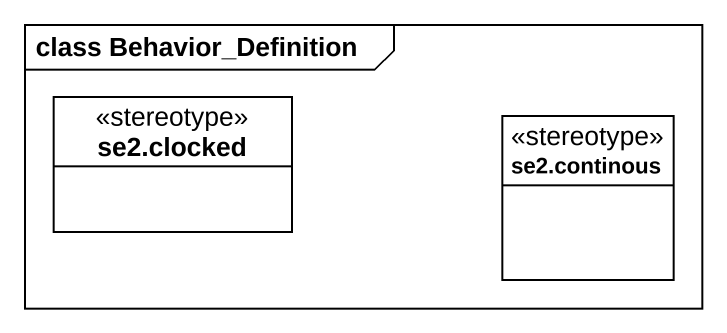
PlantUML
@startuml
mainframe class Behavior_Definition
hide circle
hide empty members
class "se2.clocked" as se2_clocked <<stereotype>>
class "se2.continous" as se2_continous <<stereotype>>
@enduml
